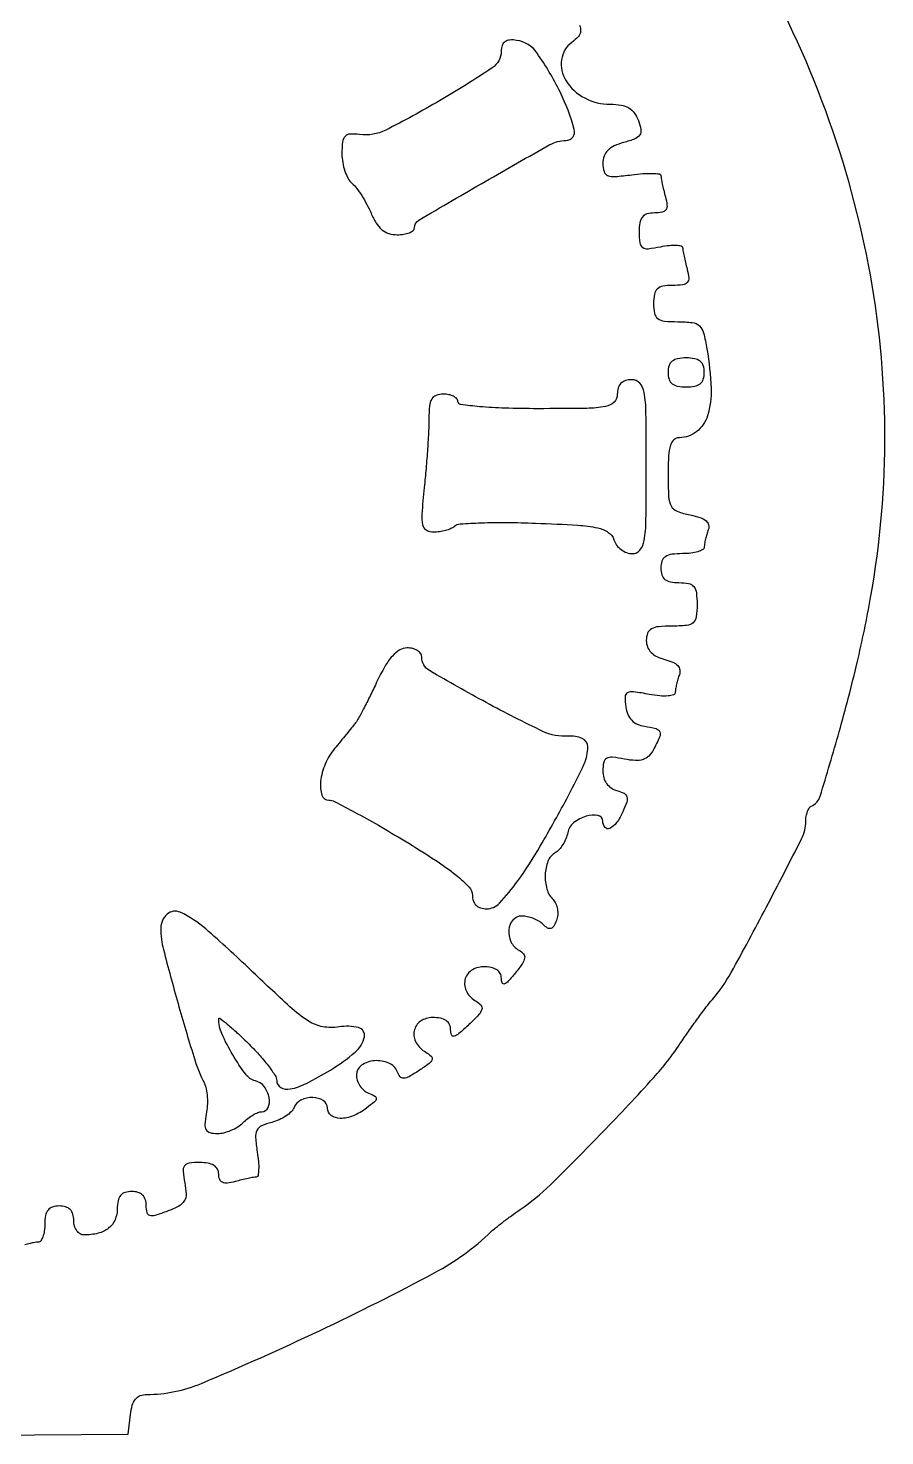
# Model space of a CAD drawing. Extents: x 0 to 269, y 0 to 374.
# Drawn here: x 150.7 to 268.9, y 0.3 to 194.5 of the extents above; entities that cross this region are included whole.
import ezdxf

# ---------------------------------------------------------------- set-up
doc = ezdxf.new("R2010")
doc.units = 0

msp = doc.modelspace()

# ---------------------------------------------------------------- linework, layer by layer
for points in [[(132.141599, 0.286972), (164.5, 0.5), (164.816422, 3.25, -0.042113), (165.070506, 4.511624, -0.100827), (165.512549, 5.352712, -0.128857), (166.169539, 5.831363, -0.093605), (167.062441, 6, 0.099849), (174.612103, 7.522832, 0.010845), (190.910323, 14.796564, 0.012562), (206.813369, 22.806381, 0.0686), (214.584917, 28.457072, -0.02285), (215.189801, 28.987571, -0.005987), (216.207445, 29.78114, -0.006069), (217.389314, 30.657783, -0.006183), (218.584917, 31.5, 0.043118), (222.761543, 34.929666, 0.007399), (230.001009, 42.214036, 0.007761), (237.029858, 49.728995, 0.037147), (240.63681, 54.355388, -0.00567), (241.820919, 56.088843, -0.004998), (243.0942, 57.87002, -0.005026), (244.274517, 59.453076, -0.01512), (245.122797, 60.5, 0.05142), (247.701777, 64.202145, 0.00583), (252.549183, 73.202297, 0.003434), (257.419876, 82.661382, 0.117701), (258, 85.091644, -0.040985), (258.056741, 85.782701, -0.0477), (258.225614, 86.419629, -0.054133), (258.473121, 86.915863, -0.148708), (258.768049, 87.166667, 0.219848), (259.991253, 88.537589, 0.004677), (262.611366, 97.436137, 0.011233), (265.093184, 106.975191, 0.013897), (266.955449, 115.964556, 0.091829), (266.649609, 161.866932, 0.086502), (250.040368, 205.676434, 0.086534)], [(226.776313, 194.904865, -0.12236), (226.925812, 194.032165, -0.170604), (226.622899, 193.338645, -0.047452), (225.722776, 192.539239, 0.204802), (224.300573, 190.141746, 0.17363), (224.926147, 187.241493, 0.134668), (227.4947, 184.863954, 0.120344), (231.032224, 184, -0.041257), (232.509603, 183.877888, -0.09056), (233.572889, 183.495098, -0.104265), (234.339364, 182.803668, -0.067874), (234.906132, 181.75, -0.046082), (235.245146, 180.505054, -0.193557), (235.087716, 179.761406, -0.153621), (234.424554, 179.230668, -0.026383), (232.873908, 178.721408, 0.042383), (231.568214, 178.245853, 0.088416), (230.684185, 177.627499, 0.108228), (230.177203, 176.833802, 0.088434), (230, 175.839739, 0.072274), (230.163311, 174.715833, 0.231224), (230.661717, 174.173327, 0.114075), (231.6798, 174.023505, 0.01307), (234, 174.273174, -0.015174), (235.534677, 174.431786, -0.025534), (236.829011, 174.459726, -0.023647), (237.806512, 174.384546, -0.372385), (238.013655, 174.154843, 0.040721), (238.052794, 173.773383, 0.006383), (238.200423, 173.031423, 0.00706), (238.39843, 172.159448, 0.006106), (238.630286, 171.25, -0.036755), (238.852099, 170.086359, -0.178633), (238.695948, 169.444534, -0.199953), (238.175195, 169.10044, -0.047336), (237.116631, 169, 0.067615), (236.092449, 168.860863, 0.156805), (235.451584, 168.439955, 0.130003), (235.104141, 167.662012, 0.040392), (235, 166.375, 0.032337), (235.096591, 164.883074, 0.215167), (235.478571, 164.264464, 0.178339), (236.2453, 164.076198, 0.021305), (238, 164.35, -0.022055), (239.151199, 164.527865, -0.037678), (240.122761, 164.560781, -0.046311), (240.817218, 164.467156, -0.344034), (241.013655, 164.225, 0.03935), (241.054034, 163.812129, 0.007057), (241.200423, 163.052031, 0.00758), (241.398442, 162.164581, 0.006785), (241.630286, 161.25, -0.039829), (241.854098, 160.035378, -0.211216), (241.650355, 159.407361, -0.18309), (241.02323, 159.081983, -0.029118), (239.616631, 159, 0.04102), (238.268459, 158.88921, 0.150782), (237.511663, 158.511143, 0.157442), (237.118139, 157.783675, 0.045919), (237, 156.5, 0.049887), (237.135396, 155.146338, 0.185339), (237.586916, 154.435506, 0.137163), (238.496164, 154.087277, 0.023286), (240.369158, 154, -0.030263), (242.346335, 153.880218, -0.159715), (243.3173, 153.425747, -0.14187), (243.892658, 152.453625, -0.022189), (244.358152, 150.25, -0.02986), (244.928869, 144.787758, -0.086265), (244.446092, 141.027763, -0.149932), (242.956004, 138.837746, -0.17055), (240.571429, 138, 0.184762), (239.81764, 137.711612, 0.135038), (239.328181, 136.950568, 0.062378), (239.068342, 135.510323, 0.013475), (239, 132.975, 0.011956), (239.074584, 129.856294, 0.112693), (239.432377, 128.574761, 0.179821), (240.253965, 127.856699, 0.041279), (242.054815, 127.339037, -0.029562), (243.419864, 126.981014, -0.093479), (244.244966, 126.528088, -0.162652), (244.598822, 125.963526, -0.152108), (244.554815, 125.28225, 0.018393), (244.342406, 124.661366, 0.015583), (244.162977, 123.991411, 0.015865), (244.037851, 123.37029, 0.04179), (244, 122.918213, -0.267736), (243.796077, 122.564681, -0.056906), (243.11875, 122.269725, -0.045305), (242.149411, 122.066694, -0.028988), (241, 122, 0.030703), (239.499083, 121.907747, 0.116834), (238.625, 121.583333, 0.166173), (238.159458, 120.975317, 0.081208), (238, 120, 0.07578), (238.142566, 119.064742, 0.149477), (238.5625, 118.45, 0.124434), (239.317234, 118.106468, 0.044917), (240.5, 118, -0.047675), (241.824437, 117.873428, -0.173074), (242.541667, 117.45, -0.144586), (242.902765, 116.613599, -0.030103), (243, 115, -0.032088), (242.888231, 113.260192, -0.185552), (242.458333, 112.464286, -0.157079), (241.561026, 112.088063, -0.021354), (239.5, 112, 0.022584), (237.682371, 111.91786, 0.106579), (236.691708, 111.608504, 0.176216), (236.17902, 111.008289, 0.089755), (236, 110.019052, 0.094397), (236.169753, 109.127917, 0.099484), (236.654109, 108.380158, 0.085812), (237.457417, 107.798762, 0.052393), (238.559644, 107.395674, -0.040126), (239.652224, 107.026176, -0.101259), (240.337885, 106.548836, -0.150094), (240.627707, 105.968035, -0.13361), (240.559644, 105.294835, 0.019049), (240.345377, 104.665826, 0.015785), (240.164396, 103.981797, 0.016075), (240.038407, 103.34371, 0.04072), (240, 102.872899, -0.317765), (239.758846, 102.531762, -0.064892), (238.99406, 102.368357, -0.044551), (237.851077, 102.377673, -0.022066), (236.413745, 102.582159, 0.01198), (234.216887, 102.94004, 0.156407), (233.412875, 102.799732, 0.274957), (233.076911, 102.253079, 0.03875), (233.163745, 100.877473, 0.064102), (233.453422, 99.82478, 0.092229), (233.982216, 99.018545, 0.094939), (234.752511, 98.472049, 0.071788), (235.75, 98.180449, -0.025601), (237.348946, 97.869173, -0.245269), (237.8524, 97.423582, -0.199825), (237.830997, 96.690939, -0.016936), (236.980304, 94.963198, -0.070719), (236.326479, 94.071338, -0.120749), (235.546633, 93.586036, -0.095614), (234.498541, 93.453619, -0.033117), (232.980304, 93.653939, 0.021323), (231.308634, 93.914726, 0.153865), (230.518663, 93.760161, 0.222296), (230.117127, 93.214919, 0.049361), (230, 92.03138, 0.070651), (230.134053, 91.087422, 0.083963), (230.524827, 90.277778, 0.087942), (231.14216, 89.66932, 0.086955), (231.933361, 89.307176, -0.050964), (232.921386, 88.937966, -0.21057), (233.320986, 88.459931, -0.153847), (233.303512, 87.735341, -0.024534), (232.772845, 86.400795, -0.046849), (231.903133, 84.885877, -0.127791), (230.966679, 84.094219, -0.340862), (230.306899, 84.234446, -0.177931), (230, 85.069551, 0.357578), (229.33108, 85.885304, 0.128212), (227.718757, 85.791887, 0.090561), (225.953795, 84.842448, 0.180133), (225.148747, 83.5, -0.052451), (224.904051, 82.675651, -0.042003), (224.478364, 81.852591, -0.043451), (223.947566, 81.151623, -0.078487), (223.388531, 80.70031, 0.171437), (222.430835, 79.583151, 0.082533), (222.042935, 77.71216, 0.07891), (222.278035, 75.724948, 0.128232), (223.132783, 74.267217, -0.093429), (223.516585, 73.705107, -0.06289), (223.7373, 72.9577, -0.060657), (223.770017, 72.147639, -0.071524), (223.6, 71.4, -0.039612), (223.216909, 70.59793, -0.188664), (222.826989, 70.287054, -0.220316), (222.370779, 70.348354, -0.054586), (221.767217, 70.832783, 0.063632), (221.189073, 71.279917, 0.039129), (220.41412, 71.65713, 0.038699), (219.574732, 71.914411, 0.05507), (218.8, 72, 0.215809), (217.591856, 71.45307, 0.161174), (217.013855, 70.089767, 0.135124), (217.322809, 68.458887, 0.151396), (218.41655, 67.29969, -0.08913), (219.048857, 66.775991, -0.217901), (219.207654, 66.207066, -0.113797), (218.899129, 65.44245, -0.017944), (217.91655, 64.139216, -0.012821), (216.94563, 63.004012, -0.116674), (216.413859, 62.636051, -0.417399), (216.113473, 62.769411, -0.090785), (216, 63.389216, 0.121565), (215.830184, 64.077353, 0.12935), (215.36199, 64.588922, 0.097132), (214.580997, 64.899693, 0.046296), (213.5, 65, 0.151855), (211.843856, 64.485139, 0.193737), (210.968362, 63.164027, 0.181801), (211.226427, 61.535497, 0.136784), (212.523971, 60.246523, -0.091446), (213.191039, 59.693058, -0.254433), (213.306609, 59.11561, -0.11466), (212.863481, 58.357724, -0.014801), (211.523971, 57.022519, -0.01027), (210.139818, 55.774692, -0.11139), (209.480914, 55.422189, -0.389918), (209.128936, 55.602843, -0.088488), (209, 56.325686, 0.112053), (208.834859, 57.053322, 0.134383), (208.376713, 57.582569, 0.102001), (207.600552, 57.89873, 0.045912), (206.5, 58, 0.151756), (204.83468, 57.482641, 0.197005), (203.96802, 56.157935, 0.182057), (204.249058, 54.519312, 0.133425), (205.578395, 53.216066, -0.06131), (206.313718, 52.676915, -0.299039), (206.42788, 52.199055, -0.146909), (206.017242, 51.645648, -0.015164), (204.670957, 50.703972, -0.014949), (203.258997, 49.838011, -0.116954), (202.524991, 49.621051, -0.238721), (202.031169, 49.838106, -0.080573), (201.623947, 50.537596, 0.205227), (200.476864, 51.717625, 0.118332), (198.487759, 52.036895, 0.129835), (196.69518, 51.413577, 0.249472), (196, 50.106989, 0.07965), (196.123619, 49.335897, 0.065441), (196.485715, 48.583663, 0.066627), (197.021366, 47.963463, 0.08998), (197.653497, 47.579471, -0.032242), (198.547739, 47.168412, -0.308065), (198.731033, 46.814426, -0.189425), (198.496371, 46.379007, -0.013551), (197.403497, 45.504286, -0.063322), (195.556796, 44.443498, -0.098853), (193.764515, 44.084178, -0.159466), (192.510724, 44.493386, -0.239173), (192, 45.5, 0.25854), (191.425731, 46.536365, 0.135622), (189.970376, 46.969392, 0.117308), (188.341565, 46.615494, 0.191514), (187.396258, 45.590247, -0.109474), (187.008237, 45.00376, -0.045708), (186.265017, 44.406578, -0.042332), (185.320681, 43.889569, -0.042623), (184.304891, 43.540387, 0.044386), (182.911657, 43.055969, 0.175405), (182.270813, 42.433805, 0.132711), (182.079493, 41.43377, 0.021509), (182.314378, 39.450139, -0.018355), (182.479607, 38.126324, -0.031056), (182.50795, 37.009467, -0.033418), (182.422688, 36.188881, -0.359537), (182.187129, 35.986345, 0.040088), (181.791116, 35.946611, 0.006701), (181.040907, 35.799577, 0.007305), (180.161809, 35.601564, 0.00642), (179.25, 35.369714, -0.035681), (178.173554, 35.162127, -0.136451), (177.5047, 35.26462, -0.199763), (177.130525, 35.663717, -0.089952), (177, 36.383369, 0.122993), (176.824987, 37.084081, 0.133099), (176.344063, 37.596035, 0.096241), (175.529747, 37.902646, 0.042079), (174.375, 38, 0.031924), (172.904829, 37.906036, 0.20499), (172.276705, 37.536291, 0.18471), (172.073661, 36.800015, 0.0253), (172.310985, 35.195075, -0.039587), (172.496067, 33.637367, -0.147207), (172.251284, 32.691303, -0.135409), (171.510155, 31.992353, -0.031514), (169.935985, 31.281939, -0.013953), (168.226527, 30.690632, -0.144162), (167.488845, 30.676786, -0.277707), (167.111902, 31.072231, -0.054977), (167, 32.086864, 0.079397), (166.868874, 32.907422, 0.123286), (166.488649, 33.510858, 0.119553), (165.858964, 33.875775, 0.071936), (165, 34, 0.074827), (164.075739, 33.860901, 0.144971), (163.458942, 33.450874, 0.12545), (163.110238, 32.722646, 0.049285), (163, 31.606989, -0.101036), (162.688435, 30.080878, -0.125936), (161.811681, 28.935498, -0.1075), (160.369207, 28.233826, -0.059711), (158.418213, 28, -0.139749), (157.877394, 28.154169, -0.099977), (157.4166, 28.5875, -0.085333), (157.106283, 29.235591, -0.069187), (157, 30, 0.072254), (156.873159, 30.873159, 0.124864), (156.5, 31.5, 0.124864), (155.873159, 31.873159, 0.072254), (155, 32, 0.07578), (154.064742, 31.857434, 0.149477), (153.45, 31.4375, 0.124434), (153.106468, 30.682766, 0.044917), (153, 29.5, -0.03493), (152.933025, 28.542466, -0.053132), (152.730275, 27.734375, -0.069316), (152.433926, 27.179314, -0.239948), (152.081787, 27, 0.04425), (151.621647, 26.959197, 0.015326), (150.96865, 26.821697, 0.015089), (150.254744, 26.625376, 0.016969)]]:
    msp.add_lwpolyline(points, format="xyb")
for points in [[(215.981789, 191.319551, -0.248792), (214.732189, 189.019567, -0.013404), (207.475084, 184.483712, -0.01649), (200.038422, 180.432326, -0.150152), (196.441718, 179.823159, 0.0428), (195.113897, 179.882623, 0.197912), (194.429863, 179.56761, 0.161861), (194.086394, 178.813754, 0.02665), (194, 177.19401, 0.042312), (194.102901, 175.980203, 0.039494), (194.409021, 174.771736, 0.041973), (194.857882, 173.74164, 0.096104), (195.392413, 173.089289, -0.057081), (196.012093, 172.442547, -0.020908), (196.736796, 171.401636, -0.020408), (197.440992, 170.187452, -0.023018), (198.013733, 168.966844, 0.040671), (198.715003, 167.599857, 0.081998), (199.510421, 166.690975, 0.096625), (200.460971, 166.177114, 0.07588), (201.62132, 166, 0.037811), (202.532235, 166.068983, 0.05669), (203.301263, 166.277213, 0.074456), (203.826339, 166.582277, 0.22778), (204, 166.943702, -0.265907), (204.618526, 168.024514, -0.001997), (213.779944, 173.358294, -0.00331), (222.703392, 178.427486, -0.128194), (224.899694, 179, 0.496428), (226.063696, 180.533636, 0.046195), (224.089278, 185.705733, 0.038228), (220.921929, 191.069472, 0.205385), (218.104465, 192.819551, 0.053275), (217.14073, 192.862218, 0.139131), (216.492687, 192.633934, 0.160211), (216.116144, 192.125969, 0.077697)], [(239, 147, 0.07578), (239.142566, 146.064742, 0.149477), (239.5625, 145.45, 0.124434), (240.317234, 145.106468, 0.044917), (241.5, 145, 0.044917), (242.682766, 145.106468, 0.124434), (243.4375, 145.45, 0.149477), (243.857434, 146.064742, 0.07578), (244, 147, 0.07578), (243.857434, 147.935258, 0.149477), (243.4375, 148.55, 0.124434), (242.682766, 148.893532, 0.044917), (241.5, 149, 0.044917), (240.317234, 148.893532, 0.124434), (239.5625, 148.55, 0.149477), (239.142566, 147.935258, 0.07578)], [(232, 144, -0.200111), (231.543078, 142.904045, -0.151374), (230.375, 142.295455, -0.041619), (227.800382, 142.045807, -0.003368), (221, 142, -0.007181), (216.476434, 142.064968, -0.015486), (213, 142.272727, -0.010792), (210.377449, 142.56833, -0.375539), (210, 143, 0.191087), (209.848523, 143.381882, 0.088204), (209.4125, 143.70625, 0.068025), (208.765418, 143.926307, 0.048028), (208, 144, 0.085742), (207.004503, 143.828024, 0.174458), (206.399106, 143.330836, 0.110387), (206.084806, 142.375701, 0.02451), (206, 140.646691, -0.012595), (205.95709, 138.943454, -0.004287), (205.811278, 136.472826, -0.004259), (205.603513, 133.745883, -0.004895), (205.357544, 131.146691, 0.006612), (205.020506, 127.449902, 0.071652), (205.118135, 125.958412, 0.217996), (205.63288, 125.263726, 0.126626), (206.657544, 125, 0.036217), (207.47094, 125.058995, 0.031353), (208.308466, 125.235312, 0.03262), (209.048759, 125.49335, 0.075125), (209.55, 125.801062, -0.160546), (210.305992, 126.104921, -0.006827), (213.220706, 126.251198, -0.011124), (216.730277, 126.301187, -0.00763), (220.711977, 126.208543, -0.004976), (226.556018, 125.925037, -0.03781), (229.286511, 125.556917, -0.094872), (230.753223, 124.938921, -0.170502), (231.529365, 123.907481, 0.084811), (231.905697, 123.178483, 0.070248), (232.524641, 122.560322, 0.070983), (233.283377, 122.143089, 0.090507), (234.067388, 122, 0.224959), (235.124368, 122.500903, 0.132267), (235.709737, 123.802303, 0.036841), (235.954434, 126.639591, 0.003095), (236, 134, 0.002988), (235.95538, 141.467369, 0.038318), (235.708333, 144.25, 0.142907), (235.101385, 145.509562, 0.212584), (234, 146, 0.072254), (233.126841, 145.873159, 0.124864), (232.5, 145.5, 0.124864), (232.126841, 144.873159, 0.072254)], [(198.790717, 104.25, -0.005324), (197.88198, 102.358014, -0.006424), (196.986961, 100.601562, -0.005536), (196.199286, 99.143099, -0.042775), (195.767057, 98.5, -0.001739), (195.331121, 97.961725, -0.000437), (194.617084, 97.087866, -0.000447), (193.799045, 96.09033, -0.00045), (192.981463, 95.09699, 0.072631), (191.694165, 92.971393, 0.072009), (191.063663, 90.560183, 0.103036), (191.238014, 88.698028, 0.329197), (192.183319, 88, -0.119504), (192.970843, 87.809048, -0.004231), (195.755812, 86.34419, -0.007619), (199.027703, 84.522956, -0.005237), (202.683319, 82.363201, -0.008914), (206.900945, 79.707601, -0.024512), (209.743576, 77.640336, -0.031249), (211.541532, 75.99777, -0.194409), (212, 74.863201, 0.083759), (212.132609, 74.077147, 0.120278), (212.514232, 73.486534, 0.115927), (213.137254, 73.124081, 0.074156), (213.969271, 73, 0.208759), (215.727827, 73.767686, 0.030509), (218.254785, 76.850824, 0.024687), (221.371192, 81.646951, 0.009323), (225.263769, 88.635328, 0.015433), (227.429879, 93.021687, 0.108478), (227.92758, 95.337165, 0.297363), (227.16582, 96.493642, 0.122181), (225.227851, 96.820539, -0.131182), (221.734913, 97.473572, -0.012455), (213.918645, 101.449945, -0.008836), (206.096314, 105.858229, -0.264592), (205.006598, 107.75, 0.156603), (204.850732, 108.22678, 0.096771), (204.415943, 108.632812, 0.079064), (203.768453, 108.906924, 0.060742), (203.005123, 109, 0.135445), (201.967755, 108.713735, 0.076793), (200.957113, 107.876572, 0.051826), (199.91991, 106.430344, 0.020373)], [(169, 70.309546, 0.063431), (169.373775, 67.375115, 0.005256), (171.383239, 59.938195, 0.006583), (173.546492, 52.624414, 0.03925), (175.018528, 48.930398, -0.069394), (175.279726, 48.139823, -0.029826), (175.414014, 47.0345, -0.0288), (175.41848, 45.821821, -0.033758), (175.279236, 44.680398, 0.027929), (175.089755, 43.264563, 0.150279), (175.258258, 42.515018, 0.206664), (175.781712, 42.122224, 0.059108), (176.811994, 42, 0.061073), (177.704743, 42.109453, 0.039091), (178.697005, 42.440625, 0.038908), (179.633079, 42.925636, 0.057456), (180.357143, 43.5, -0.032161), (181.010186, 44.074034, -0.032192), (181.73125, 44.559375, -0.03396), (182.413868, 44.89773, -0.098387), (182.928571, 45, 0.297408), (183.812628, 45.576877, 0.155023), (183.958929, 46.940354, 0.112656), (183.267592, 48.467597, 0.167948), (182.058981, 49.274325, -0.170041), (180.721433, 50.175008, -0.026768), (178.935065, 52.855885, -0.029504), (177.433014, 55.77475, -0.104445), (177, 57.825072, -0.622287), (177.156849, 57.902295, -0.009433), (178.175, 57.087922, -0.013011), (179.465049, 55.957515, -0.006984), (181, 54.5, -0.015361), (182.531817, 52.909423, -0.020113), (183.825, 51.360452, -0.018064), (184.784814, 50.014002, -0.146835), (185, 49.297052, 0.272346), (185.559583, 48.345915, 0.177045), (186.85419, 48.141309, 0.069028), (189.11461, 48.91947, 0.019051), (192.406591, 50.75, 0.039102), (195.837836, 53.219037, 0.169466), (197.093929, 55.347463, 0.402484), (196.290763, 56.606358, 0.099954), (193.598579, 56.70971, -0.084523), (191.359026, 56.72711, -0.099341), (189.387015, 57.502082, -0.042849), (186.808721, 59.495358, -0.004783), (181.388272, 64.578868, 0.010938), (175.210236, 70.23156, 0.07159), (171.695155, 72.515538, 0.298368), (169.869646, 72.245902, 0.214249)]]:
    msp.add_lwpolyline(points, format="xyb", close=True)

doc.saveas('drawing.dxf')
